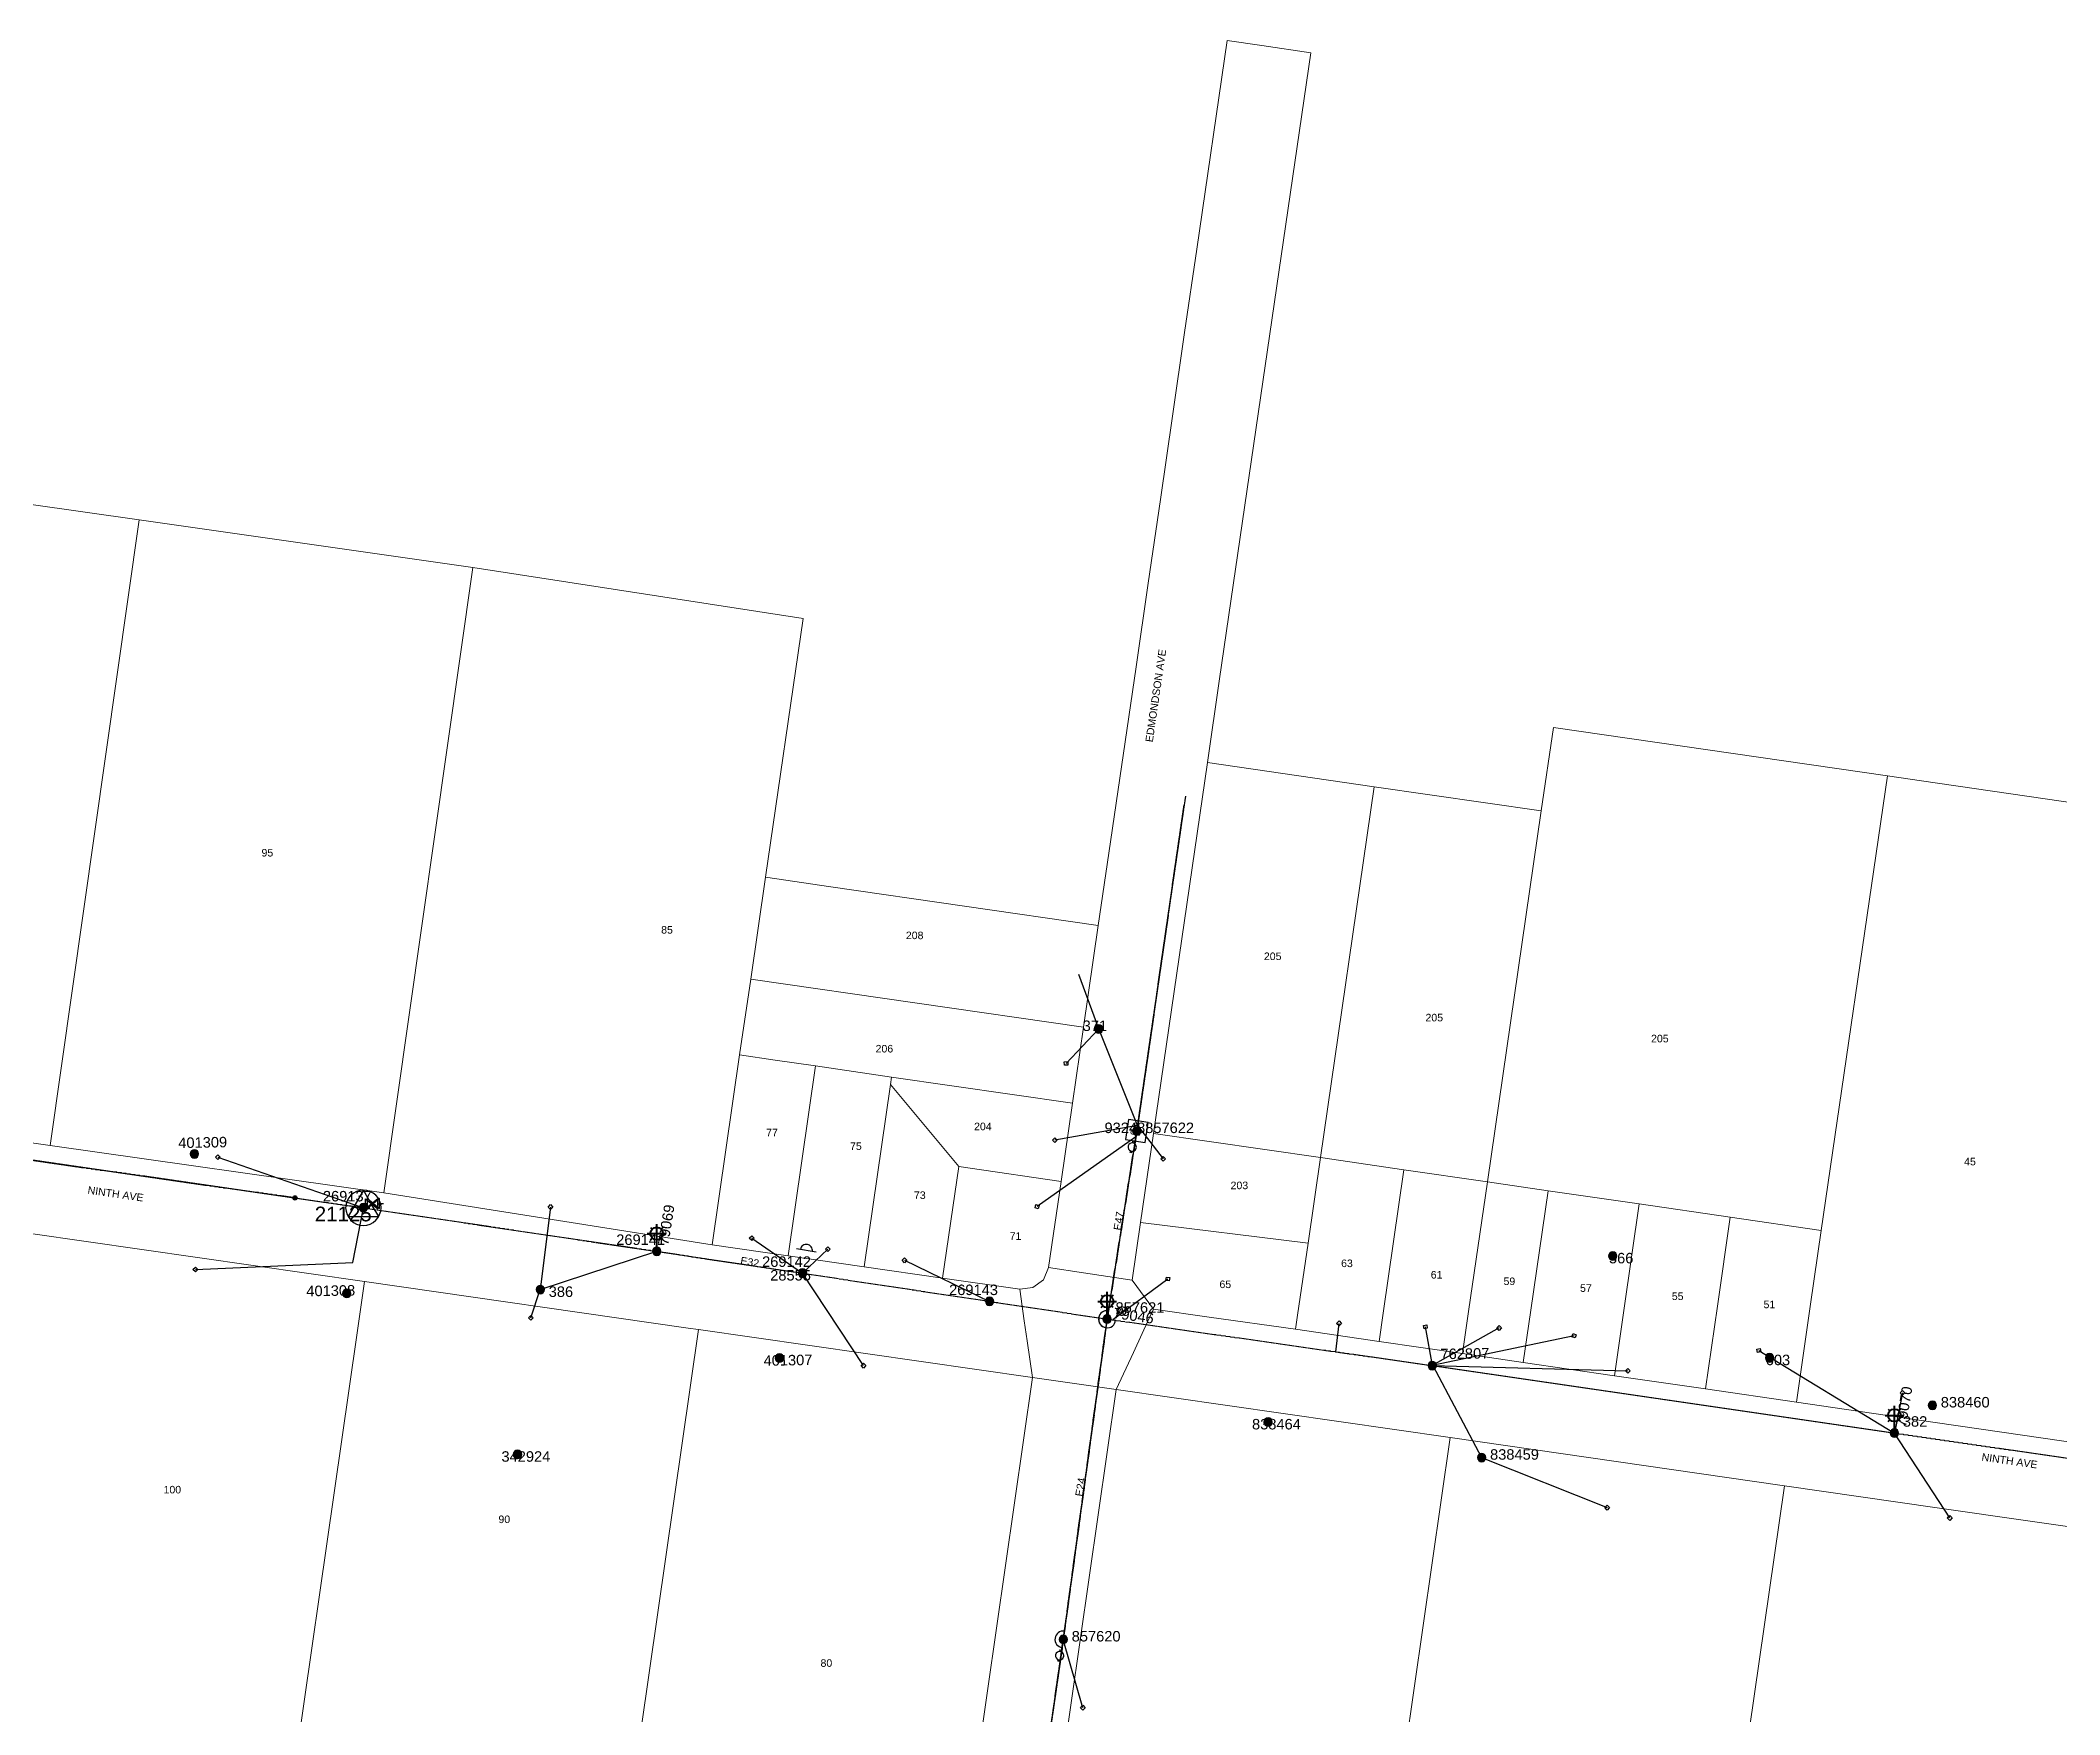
# Model space of a CAD drawing. Header units: metres. Extents: x 368 to 298975, y 411 to 6243625.
# Drawn here: x 297475.1 to 297956.7, y 6242696.9 to 6243096.1 of the extents above; entities that cross this region are included whole.
import ezdxf
from ezdxf.enums import TextEntityAlignment as Align

# ---------------------------------------------------------------- set-up
doc = ezdxf.new("R2010")
doc.units = ezdxf.units.M
doc.linetypes.add('Cable Exist OH', pattern=[1, 1, 0])
doc.layers.get('0').update_dxf_attribs({"color": 6})
doc.layers.add('Cadastre Land Parcels_SP_EXT', color=250, linetype='Continuous', lineweight=5)
doc.layers.add('Cadastre Roads_SP_EXT', color=250, linetype='Continuous', lineweight=5)
for name, color, linetype in [('Equip_LV_EXT', 7, 'Continuous'), ('Equip_SP_HV_EXT', 7, 'Continuous'), ('Equip_SP_LV_EXT', 7, 'Continuous'), ('Equip_SP_SL_EXT', 7, 'Continuous'), ('Mains_HV_EXT', 7, 'Continuous'), ('Mains_LV_EXT', 7, 'Continuous'), ('Services_SP_EXT', 7, 'Continuous'), ('Sub_SP_TR_HV_LV_EXT', 7, 'Continuous'), ('SupportsOH_SP_TR_HV_LV_SL_EXT', 7, 'Continuous')]:
    doc.layers.add(name, color=color, linetype=linetype)
doc.styles.add('iecARIAL', font='arial.ttf', dxfattribs={"height": 2})
doc.styles.add('POLE_LABEL', font='arial.ttf')
doc.styles.get("Standard").update_dxf_attribs({"font": 'arial.ttf'})

# ---------------------------------------------------------------- blocks, each defined once
blk = doc.blocks.new('SUB_POLE_EXT')
blk.add_wipeout([(0, 4.22), (0.42, 4.2), (0.83, 4.14), (1.21, 4.05), (1.62, 3.9), (1.99, 3.72), (2.35, 3.51), (2.68, 3.26), (2.99, 2.99), (3.28, 2.66), (3.52, 2.34), (3.76, 1.92), (3.9, 1.62), (4.04, 1.23), (4.18, 0.63), (4.22, 0), (4.18, -0.61), (4.06, -1.15), (3.9, -1.62), (3.58, -2.24), (3.22, -2.73), (2.97, -3.01), (2.68, -3.26), (2.36, -3.5), (2, -3.72), (1.64, -3.89), (1.25, -4.03), (0.82, -4.14), (0.42, -4.2), (0, -4.22), (-0.41, -4.2), (-0.8, -4.15), (-1.21, -4.05), (-1.62, -3.9), (-1.99, -3.73), (-2.35, -3.51), (-2.68, -3.26), (-2.96, -3.02), (-3.23, -2.72), (-3.51, -2.35), (-3.71, -2.01), (-3.91, -1.6), (-4.05, -1.21), (-4.16, -0.76), (-4.22, -0.14), (-4.21, 0.39), (-4.14, 0.83), (-4.03, 1.27), (-3.9, 1.63), (-3.71, 2.02), (-3.5, 2.37), (-3.28, 2.67), (-2.99, 2.99), (-2.68, 3.27), (-2.33, 3.52), (-1.98, 3.73), (-1.63, 3.9), (-1.2, 4.05), (-0.78, 4.15), (-0.4, 4.21)])
blk.add_line((2.16, 0.48), (2.16, 0.48, 0))
blk.add_lwpolyline([(-4.22, 0, 1), (4.22, 0, 1)], format="xyb", close=True)
blk.add_lwpolyline([(2.14, 0.52), (0, 4.22), (-3.66, -2.11), (3.66, -2.11)], close=True)
for tag, height, flags, p in [('STREET_CODE', 0.2, 9, (1.5, 0)), ('ASSET_NUM', 3.5, 8, (2, 2)), ('CONSTRUCTED_VOLTAGE', 0.2, 9, (1.5, -0.2)), ('OPERATING_VOLTAGE', 0.2, 9, (1.5, -0.6)), ('OPERATED_BY', 0.2, 9, (1.5, -0.8)), ('ORIENTATION', 0.2, 9, (1.5, -1.2)), ('OWNED_BY', 0.2, 9, (1.5, -1.4)), ('SECONDARY_VOLTAGE', 0.2, 9, (1.5, -1.6)), ('STATE', 0.2, 9, (1.5, -1.8)), ('SUBSTATION_TYPE', 0.2, 9, (1.5, -2)), ('STREETNAME', 0.2, 9, (1.5, -2.8)), ('SUBURB', 0.2, 9, (1.5, -3)), ('Z', 0.2, 1, (1.5, -3.4)), ('NO_PHASES', 0.2, 9, (1.5, -0.4)), ('MAINTAINED_BY', 0.2, 9, (1.5, -1)), ('USAGE', 0.2, 9, (1.5, -2.2)), ('LEGEND', 0.2, 9, (1.5, -2.4)), ('LOCATION', 0.2, 9, (1.5, -2.6)), ('NOTES', 0.2, 9, (1.5, -3.2))]:
    blk.add_attdef(tag, text='', height=height, dxfattribs=dict(flags=flags)).set_placement(p, align=Align.MIDDLE_LEFT)
blk = doc.blocks.new('LV_OH_LINKS_OPEN_EXT')
for p, q in [((-0.17, 4.97), (-0.17, 5.46)), ((0.17, 4.97), (0.17, 5.46)), ((-0.17, 3), (-0.17, 2.5)), ((0.17, 3), (0.17, 2.5))]:
    blk.add_line(p, q)
blk.add_lwpolyline([(0, 2.99, 1), (0, 4.98, 1)], format="xyb", close=True)
at = {"flags": 9}
for tag, p in [('ACTUAL_STATUS', (0, 0)), ('CONSTRUCTED_VOLTAGE', (0, -0.2)), ('OPERATING_VOLTAGE', (0, -0.6)), ('ORIENTATION', (0, -0.8)), ('OWNED_BY', (0, -1)), ('STATE', (0, -1.2)), ('SWITCH_TYPE', (0, -1.4)), ('NO_PHASES', (0, -0.4)), ('USAGE', (0, -1.6)), ('LEGEND', (0, -1.8)), ('NOTES', (0, -2))]:
    blk.add_attdef(tag, text='', height=0.2, dxfattribs=at).set_placement(p, align=Align.MIDDLE_LEFT)
at = {"flags": 1}
blk.add_attdef('Z', (0, 0), '', height=0.2, dxfattribs=at)
blk = doc.blocks.new('LV_OH_LINKS_DISTFUSE_EXT')
for p, q in [((0, 0), (0.96, 0)), ((3.84, 0), (4.8, 0))]:
    blk.add_line(p, q)
blk.add_lwpolyline([(3.84, -1.2), (3.84, 1.2), (0.96, -1.2), (0.96, 1.2)], close=True)
at = {"flags": 9}
for tag, p in [('ACTUAL_STATUS', (0, 0)), ('CONSTRUCTED_VOLTAGE', (0, -0.2)), ('OPERATING_VOLTAGE', (0, -0.6)), ('ORIENTATION', (0, -0.8)), ('OWNED_BY', (0, -1)), ('STATE', (0, -1.2)), ('SWITCH_TYPE', (0, -1.4)), ('NO_PHASES', (0, -0.4)), ('USAGE', (0, -1.6)), ('NOTES', (0, -1.8))]:
    blk.add_attdef(tag, text='', height=0.2, dxfattribs=at).set_placement(p, align=Align.MIDDLE_LEFT)
at = {"flags": 1}
blk.add_attdef('Z', (0, 0), '', height=0.2, dxfattribs=at)
blk = doc.blocks.new('SL_LANTERN_EXT')
at = {"lineweight": 40}
for p, q in [((-1.46, 5.68), (-1.06, 5.28)), ((0, 1.97), (0, 6.47)), ((1.46, 5.68), (1.06, 5.28)), ((-2.25, 4.22), (2.25, 4.22)), ((-1.46, 2.76), (-1.06, 3.16)), ((0, 0), (0, 2.72)), ((1.46, 2.76), (1.06, 3.16))]:
    blk.add_line(p, q, dxfattribs=at)
blk.add_circle((0, 4.22), 1.5, dxfattribs=at)
at = {"style": 'iecARIAL', "flags": 8}
blk.add_attdef('ASSET_NUM', (1.5, 1.5), '', height=2.5, dxfattribs=at)
for tag, p, height, flags in [('OPERATING_VOLTAGE', (0.98, -1.65), 0.2, 9), ('ORIENTATION', (0.98, -1.85), 0.2, 9), ('OWNED_BY', (0.98, -2.05), 0.2, 9), ('STATE', (0.98, -2.25), 0.2, 9), ('CONSTRUCTED_VOLTAGE', (0.98, -0.65), 0.2, 9), ('CONTROL_TYPE', (0.98, -0.85), 0.2, 9), ('LANTERN_PURPOSE', (0.98, -1.05), 0.2, 9), ('LANTERN_TYPE', (0.98, -1.25), 0.2, 9), ('NO_PHASES', (0.98, -1.45), 0.2, 9), ('USAGE', (0.98, -2.45), 0.2, 9), ('CEXIST', (0.98, -2.65), 0.2, 9), ('CNEW', (0.98, -2.85), 0.2, 9), ('CNUMBER', (0.98, -3.05), 0.2, 9), ('CREMOVE', (0.98, -3.25), 0.2, 9), ('CREPLACE', (0.98, -3.45), 0.2, 9), ('LKINGHEIGHT', (0.98, -3.65), 0.2, 9), ('LBRACKET', (0.98, -3.85), 0.2, 9), ('LBRACKETVOCAB', (0.98, -4.05), 0.2, 9), ('LCATEGORY', (0.98, -4.25), 0.2, 9), ('LCHARGE1', (0.98, -4.45), 0.2, 9), ('LCHARGE1PERCENT', (0.98, -4.65), 0.2, 9), ('LCHARGE2', (0.98, -4.85), 0.2, 9), ('LNUMBER', (2.18, -3.25), 2.5, 8), ('STREETNAME', (0.98, -9.25), 0.2, 9), ('SUBURB', (0.98, -9.45), 0.2, 1), ('LCHARGE2PERCENT', (0.98, -5.05), 0.2, 9), ('LCHARGE3', (0.98, -5.25), 0.2, 9), ('LCHARGE3PERCENT', (0.98, -5.45), 0.2, 9), ('LEXIST', (0.98, -5.65), 0.2, 9), ('LLAMP', (0.98, -5.85), 0.2, 9), ('LLAMPVOCAB', (0.98, -6.05), 0.2, 9), ('LMAST', (0.98, -6.25), 0.2, 9), ('LMASTVOCAB', (0.98, -6.45), 0.2, 9), ('LNEW', (0.98, -6.65), 0.2, 9), ('LANTNUMBER', (0.98, -6.85), 0.2, 9), ('LOUTREACH', (0.98, -7.25), 0.2, 9), ('LOUTREACHVOCAB', (0.98, -7.45), 0.2, 9), ('LRATECODE', (0.98, -7.65), 0.2, 9), ('LREMOVE', (0.98, -7.85), 0.2, 9), ('LREPLACE', (0.98, -8.05), 0.2, 9), ('LTYPE', (0.98, -8.25), 0.2, 9), ('LTYPEVOCAB', (0.98, -8.45), 0.2, 9), ('LEGEND', (0.98, -8.65), 0.2, 9), ('LOCATION', (0.98, -8.85), 0.2, 9), ('NOTES', (0.98, -9.05), 0.2, 9)]:
    blk.add_attdef(tag, p, '', height=height, dxfattribs=dict(flags=flags))
blk = doc.blocks.new('CCP_EXT')
blk.add_wipeout([(0, 0.57), (0.57, 0), (0, -0.57), (-0.57, 0)])
blk.add_lwpolyline([(-0.57, 0), (0, 0.57), (0.57, 0), (0, -0.57), (-0.57, 0)])
at = {"flags": 1}
blk.add_attdef('Z', (0, 0), '', height=0.2, dxfattribs=at)
at = {"flags": 9}
for tag, p in [('CCP_TYPE', (0, 0)), ('CONSTRUCTED_VOLTAGE', (0, -0.2)), ('OPERATING_VOLTAGE', (0, -0.6)), ('ORIENTATION', (0, -0.8)), ('OWNED_BY', (0, -1)), ('STATE', (0, -1.8)), ('NO_PHASES', (0, -0.4)), ('USAGE', (0, -1.2)), ('LEGEND', (0, -1.4)), ('LIFE_SUPPORT', (0, -1.6)), ('NOTES', (0, -2))]:
    blk.add_attdef(tag, text='', height=0.2, dxfattribs=at).set_placement(p, align=Align.MIDDLE_LEFT)
blk = doc.blocks.new('POLE_EXT')
blk.add_hatch(color=256).paths.add_polyline_path([(-1, 0, 1), (1, 0, 1)])
blk.add_lwpolyline([(-1, 0, 1), (1, 0, 1)], format="xyb", close=True)
for tag, height, flags, p in [('pNumber', 2.5, 8, (-17.84, 2.07)), ('OWNED_BY', 0.2, 9, (1.35, -0.4)), ('SPECIAL_USE', 0.2, 9, (1.35, -0.8)), ('STATE', 0.2, 9, (1.35, -1)), ('cLV', 0.2, 9, (1.35, -1.4)), ('hDepth', 0.2, 9, (1.35, -1.6)), ('hDia', 0.2, 9, (1.35, -1.8)), ('cHV', 0.2, 9, (1.35, -2)), ('cLinedev', 0.2, 9, (1.35, -3.4)), ('pExisting', 0.2, 9, (1.35, -3.8)), ('pFooting', 0.2, 9, (1.35, -4.4)), ('pNew', 0.2, 9, (1.35, -4.6)), ('PARENT', 0.2, 9, (1.35, -0.6)), ('USAGE', 0.2, 9, (1.35, -1.2)), ('LBRACKET', 0.2, 9, (1.35, -2.2)), ('LExisting', 0.2, 9, (1.35, -2.4)), ('LANTNUMBER', 0.2, 9, (1.35, -2.6)), ('LOther', 0.2, 9, (1.35, -2.8)), ('LRemove', 0.2, 9, (1.35, -3)), ('LEGEND', 0.2, 9, (1.35, -3.2)), ('LOCATION', 0.2, 9, (1.35, -3.6)), ('PFNUMBER', 0.2, 9, (1.35, -4)), ('NEWPFNUMBER', 0.2, 9, (1.35, -4.2)), ('pRelocate', 0.2, 9, (1.35, -5)), ('pRemove', 0.2, 9, (1.35, -5.2)), ('pReplace', 0.2, 9, (1.35, -5.4)), ('pStay', 0.2, 9, (1.35, -5.6)), ('pType', 0.2, 9, (1.35, -5.8)), ('cspan', 0.2, 9, (1.35, -6)), ('STREETNAME', 0.2, 9, (1.35, -6.2)), ('SUBURB', 0.2, 9, (1.35, -6.4)), ('OPERATED_BY', 0.2, 9, (1.36, -7.01)), ('NOTES', 0.2, 9, (1.35, -6.6)), ('MAINTAINED_BY', 0.2, 9, (1.36, -6.81))]:
    blk.add_attdef(tag, text='', height=height, dxfattribs=dict(flags=flags)).set_placement(p, align=Align.MIDDLE_LEFT)
at = {"style": 'POLE_LABEL'}
for tag, height, flags, p in [('STRUCTURE_PLANT_NUMBER', 0.2, 9, (1.35, 0.03)), ('ASSET_NUM', 2.5, 8, (2, 2)), ('STREET_CODE', 0.2, 9, (1.35, -0.2))]:
    blk.add_attdef(tag, text='', height=height, dxfattribs=dict(at, flags=flags)).set_placement(p, align=Align.MIDDLE_LEFT)
at = {"flags": 1}
blk.add_attdef('Z', (1.35, -7.33), '', height=0.2, dxfattribs=at)
blk = doc.blocks.new('HV_USL_CLOSED_EXT')
blk.add_line((2.4, 5.5), (-2.4, 5.5))
blk.add_lwpolyline([(1.44, 5.5, 0.414214), (0, 6.94, 0.414214), (-1.44, 5.5)], format="xyb")
for tag, height, flags, p in [('STREET_CODE', 0.2, 9, (1.5, 0)), ('ASSET_NUM', 2.5, 8, (2, 2)), ('ACTUAL_STATUS', 0.2, 9, (1.5, -0.2)), ('CONSTRUCTED_VOLTAGE', 0.2, 9, (1.5, -0.4)), ('OPERATING_VOLTAGE', 0.2, 9, (1.5, -0.8)), ('ORIENTATION', 0.2, 9, (1.5, -1)), ('OWNED_BY', 0.2, 9, (1.5, -1.2)), ('OPERATED_BY', 0.2, 9, (1.5, -1.4)), ('STATE', 0.2, 9, (1.5, -1.8)), ('SWITCH_TYPE', 0.2, 9, (1.5, -2)), ('STREETNAME', 0.2, 9, (1.5, -2.8)), ('SUBURB', 0.2, 9, (1.5, -3)), ('Z', 0.2, 1, (1.5, -3.6)), ('NO_PHASES', 0.2, 9, (1.5, -0.6)), ('MAINTAINED_BY', 0.2, 9, (1.5, -1.6)), ('USAGE', 0.2, 9, (1.5, -2.2)), ('LEGEND', 0.2, 9, (1.5, -2.4)), ('LOCATION', 0.2, 9, (1.5, -2.6)), ('NOTES', 0.2, 9, (1.5, -3.2)), ('LABEL_ALIGNMENT', 0.2, 9, (1.5, -3.4))]:
    blk.add_attdef(tag, text='', height=height, dxfattribs=dict(flags=flags)).set_placement(p, align=Align.MIDDLE_LEFT)
blk = doc.blocks.new('HV_LOAD_BREAK_EXT')
blk.add_lwpolyline([(-2.4, -2.4), (2.4, -2.4), (2.4, 2.4), (-2.4, 2.4)], close=True)
at = {"insert": (-1.1, 0.99), "char_height": 2, "width": 2.9628, "attachment_point": 1}
blk.add_mtext('{\\Fisocp|c0;LB}', dxfattribs=at)
for tag, height, flags, p in [('STREET_CODE', 0.2, 9, (1.5, 0)), ('ASSET_NUM', 2.5, 8, (2, 2)), ('ACTUAL_STATUS', 0.2, 9, (1.5, -0.2)), ('CONSTRUCTED_VOLTAGE', 0.2, 9, (1.5, -0.4)), ('OPERATING_VOLTAGE', 0.2, 9, (1.5, -0.8)), ('ORIENTATION', 0.2, 9, (1.5, -1)), ('OWNED_BY', 0.2, 9, (1.5, -1.2)), ('OPERATED_BY', 0.2, 9, (1.5, -1.4)), ('STATE', 0.2, 9, (1.5, -1.8)), ('SWITCH_TYPE', 0.2, 9, (1.5, -2)), ('STREETNAME', 0.2, 9, (1.5, -2.8)), ('SUBURB', 0.2, 9, (1.5, -3)), ('Z', 0.2, 1, (1.5, -3.6)), ('NO_PHASES', 0.2, 9, (1.5, -0.6)), ('MAINTAINED_BY', 0.2, 9, (1.5, -1.6)), ('USAGE', 0.2, 9, (1.5, -2.2)), ('LEGEND', 0.2, 9, (1.5, -2.4)), ('LOCATION', 0.2, 9, (1.5, -2.6)), ('NOTES', 0.2, 9, (1.5, -3.2)), ('LABEL_ALIGNMENT', 0.2, 9, (1.5, -3.4))]:
    blk.add_attdef(tag, text='', height=height, dxfattribs=dict(flags=flags)).set_placement(p, align=Align.MIDDLE_LEFT)
blk = doc.blocks.new('CONNECTOR_NODE_EXT')
h = blk.add_hatch(color=256)
edge = h.paths.add_edge_path()
edge.add_arc((0, 0), 0.5, 0, 360)
blk.add_circle((0, 0), 0.5)
at = {"flags": 1}
blk.add_attdef('Z', (0, 0), '', height=0.2, dxfattribs=at)
at = {"flags": 9}
for tag, p in [('CONNECTOR_TYPE', (0, 0)), ('CONSTRUCTED_VOLTAGE', (0, -0.2)), ('OPERATING_VOLTAGE', (0, -0.6)), ('ORIENTATION', (0, -0.8)), ('SUBTYPE', (0, -1)), ('NO_PHASES', (0, -0.4)), ('USAGE', (0, -1.2)), ('NOTES', (0, -1.4))]:
    blk.add_attdef(tag, text='', height=0.2, dxfattribs=at).set_placement(p, align=Align.MIDDLE_LEFT)

msp = doc.modelspace()

# ---------------------------------------------------------------- linework, layer by layer
at = {"layer": 'Cadastre Land Parcels_SP_EXT', "linetype": 'Continuous'}
for points in [[(297477.48, 6242832.53), (297498.7, 6242981.73), (297419.1, 6242993.08), (297397.86, 6242843.82), (297477.48, 6242832.53)], [(297915.63, 6242920.69), (297836, 6242932.27), (297833.06, 6242912.34), (297820.24, 6242823.89), (297834.73, 6242821.77), (297856.44, 6242818.62), (297878.15, 6242815.46), (297899.83, 6242812.31), (297915.63, 6242920.69)], [(297793.25, 6242918.13), (297753.44, 6242923.91), (297740.58, 6242835.45), (297780.41, 6242829.69), (297793.25, 6242918.13)], [(297995.29, 6242909.1), (297923.78, 6242919.5), (297915.63, 6242920.69), (297899.83, 6242812.31), (297897.29, 6242794.73), (297893.92, 6242771.37), (297927.04, 6242766.54), (297973.59, 6242759.74), (297978.93, 6242796.47), (297995.29, 6242909.1)], [(297833.06, 6242912.34), (297793.25, 6242918.13), (297780.41, 6242829.69), (297800.32, 6242826.79), (297820.24, 6242823.89), (297833.06, 6242912.34)], [(297727.43, 6242885.03), (297663.68, 6242894.23), (297648.1, 6242896.53), (297644.57, 6242872.26), (297723.93, 6242860.78), (297727.43, 6242885.03)], [(297723.93, 6242860.78), (297644.57, 6242872.26), (297641.89, 6242854.16), (297650.38, 6242852.94), (297660.02, 6242851.54), (297678.15, 6242848.86), (297721.29, 6242842.67), (297723.93, 6242860.78)], [(297653.46, 6242806.29), (297660.02, 6242851.54), (297650.38, 6242852.94), (297641.89, 6242854.16), (297635.32, 6242808.86), (297653.46, 6242806.29)], [(297671.57, 6242803.67), (297677.87, 6242847.12), (297678.15, 6242848.86), (297660.02, 6242851.54), (297653.46, 6242806.29), (297671.57, 6242803.67)], [(297694.15, 6242827.52), (297677.87, 6242847.12), (297671.57, 6242803.67), (297690.28, 6242800.96), (297694.15, 6242827.52)], [(297721.29, 6242842.67), (297678.15, 6242848.86), (297677.87, 6242847.12), (297694.15, 6242827.52), (297696.84, 6242827.13), (297718.58, 6242823.97), (297721.29, 6242842.67)], [(297780.41, 6242829.69), (297740.58, 6242835.45), (297737.47, 6242814.17), (297777.45, 6242809.27), (297780.41, 6242829.69)], [(297718.58, 6242823.97), (297696.84, 6242827.13), (297694.15, 6242827.52), (297690.28, 6242800.96), (297708.69, 6242798.3), (297711.82, 6242798.67), (297714.35, 6242800.56), (297715.59, 6242803.45), (297718.58, 6242823.97)], [(297800.32, 6242826.79), (297780.41, 6242829.69), (297777.45, 6242809.27), (297774.96, 6242792.12), (297774.47, 6242788.74), (297794.38, 6242785.84), (297795.36, 6242792.55), (297800.32, 6242826.79)], [(297795.36, 6242792.55), (297794.38, 6242785.84), (297814.3, 6242782.95), (297815.75, 6242792.99), (297820.24, 6242823.89), (297800.32, 6242826.79), (297795.36, 6242792.55)], [(297815.75, 6242792.99), (297814.3, 6242782.95), (297828.79, 6242780.83), (297830.6, 6242793.3), (297834.73, 6242821.77), (297820.24, 6242823.89), (297815.75, 6242792.99)], [(297830.6, 6242793.3), (297828.79, 6242780.83), (297850.51, 6242777.67), (297852.84, 6242793.78), (297856.44, 6242818.62), (297834.73, 6242821.77), (297830.6, 6242793.3)], [(297852.84, 6242793.78), (297850.51, 6242777.67), (297872.22, 6242774.52), (297875.08, 6242794.25), (297878.15, 6242815.46), (297856.44, 6242818.62), (297852.84, 6242793.78)], [(297777.45, 6242809.27), (297737.47, 6242814.17), (297735.53, 6242800.44), (297740.56, 6242793.56), (297753.87, 6242791.67), (297774.47, 6242788.74), (297774.96, 6242792.12), (297777.45, 6242809.27)], [(297875.08, 6242794.25), (297872.22, 6242774.52), (297893.92, 6242771.37), (297897.29, 6242794.73), (297899.83, 6242812.31), (297878.15, 6242815.46), (297875.08, 6242794.25)], [(297629.6, 6242789.01), (297552.41, 6242800.11), (297550.58, 6242787.32), (297530.96, 6242650.77), (297610.63, 6242639.3), (297632.1, 6242788.65), (297629.6, 6242789.01)], [(297711.74, 6242777.23), (297632.1, 6242788.65), (297610.63, 6242639.3), (297690.29, 6242627.82), (297711.74, 6242777.23)], [(297811.37, 6242762.9), (297731.71, 6242774.36), (297710.2, 6242624.98), (297789.87, 6242613.5), (297811.37, 6242762.9)], [(297891.05, 6242751.43), (297811.37, 6242762.9), (297789.87, 6242613.5), (297869.55, 6242602.02), (297891.05, 6242751.43)], [(297927.48, 6242746.19), (297891.05, 6242751.43), (297869.55, 6242602.02), (297930.74, 6242593.2), (297949.23, 6242590.54), (297970.74, 6242739.96), (297927.48, 6242746.19)]]:
    msp.add_lwpolyline(points, close=True, dxfattribs=at)
at = {"layer": 'Mains_HV_EXT', "linetype": 'Cable Exist OH'}
for points in [[(297748.23, 6242915.85), (297747.92, 6242913.73), (297736.62, 6242836.03)], [(297736.62, 6242836.03), (297729.54, 6242791.18)], [(297656.9, 6242802.12), (297729.54, 6242791.18)], [(297729.54, 6242791.18), (297719.09, 6242714.79)], [(297719.09, 6242714.79), (297708.03, 6242637.98)]]:
    msp.add_lwpolyline(points, dxfattribs=at)
at = {"layer": 'Mains_HV_EXT', "linetype": 'Continuous'}
for points in [[(297729.77, 6242793.12, 0.434789), (297727.52, 6242791.47)], [(297727.58, 6242791.49, 0.470957), (297729.25, 6242789.17)], [(297729.25, 6242789.17, 0.506742), (297731.48, 6242790.92)], [(297719.36, 6242716.77, 0.995866), (297718.81, 6242712.81)]]:
    msp.add_lwpolyline(points, format="xyb", dxfattribs=at)
at = {"layer": 'Mains_LV_EXT', "linetype": 'Cable Exist OH'}
for points in [[(297736.62, 6242836.03), (297747.92, 6242913.73)], [(297729.54, 6242791.18), (297736.62, 6242836.03)], [(297622.12, 6242807.35), (297656.9, 6242802.12)], [(297656.9, 6242802.12), (297701.5, 6242795.4)], [(297701.5, 6242795.4), (297729.54, 6242791.18)], [(297719.09, 6242714.79), (297729.54, 6242791.18)], [(297784.1, 6242783.38), (297807.07, 6242780.09)], [(297917.37, 6242764), (298008.49, 6242750.72)], [(297708.03, 6242637.98), (297719.09, 6242714.79)]]:
    msp.add_lwpolyline(points, dxfattribs=at)
at = {"layer": 'Mains_LV_EXT', "linetype": 'Continuous'}
for points in [[(297727.57, 6242791.5, 0.443856), (297729.27, 6242789.19)], [(297729.77, 6242793.13, 0.42497), (297727.55, 6242791.57)]]:
    msp.add_lwpolyline(points, format="xyb", dxfattribs=at)
at = {"layer": 'Services_SP_EXT'}
for points in [[(297727.53, 6242860.37), (297722.81, 6242873.34)], [(297736.82, 6242837.37), (297727.53, 6242860.37)], [(297594.36, 6242798.21), (297622.12, 6242807.35)]]:
    msp.add_lwpolyline(points, dxfattribs=at)

# ---------------------------------------------------------------- block references
at = {"layer": 'Equip_LV_EXT'}
msp.add_blockref('CONNECTOR_NODE_EXT', (297535.86, 6242820.07), dxfattribs=at)
at = {"layer": 'Equip_SP_HV_EXT'}
ref = msp.add_blockref('HV_LOAD_BREAK_EXT', (297736.62, 6242836.03), dxfattribs=dict(at, rotation=171.2150221098652))
ref.add_attrib('ASSET_NUM', '93248', dxfattribs={"layer": '0', "height": 2.5}).set_placement((297738.62, 6242836.78), align=Align.MIDDLE_RIGHT)
at = {"layer": 'Equip_SP_LV_EXT'}
for p, rotation in [((297736.62, 6242836.03), 163.9286306924759), ((297729.59, 6242791.2), 298.0990016991768), ((297719.09, 6242714.79), 167.2490352661986)]:
    msp.add_blockref('LV_OH_LINKS_OPEN_EXT', p, dxfattribs=dict(at, rotation=rotation))
at = {"layer": 'Equip_SP_SL_EXT'}
ref = msp.add_blockref('SL_LANTERN_EXT', (297622.12, 6242807.35), dxfattribs=at)
ref.add_attrib('ASSET_NUM', '79069', dxfattribs={"layer": '0', "height": 2.5, "rotation": 80.8309, "style": 'iecARIAL'}).set_placement((297623.62, 6242808.85), align=Align.MIDDLE_LEFT)
ref = msp.add_blockref('SL_LANTERN_EXT', (297729.54, 6242791.18), dxfattribs=at)
ref.add_attrib('ASSET_NUM', '79046', dxfattribs={"layer": '0', "height": 2.5, "rotation": 351.9008, "style": 'iecARIAL'}).set_placement((297731.04, 6242792.68), align=Align.MIDDLE_LEFT)
ref = msp.add_blockref('SL_LANTERN_EXT', (297917.3, 6242764), dxfattribs=at)
ref.add_attrib('ASSET_NUM', '79070', dxfattribs={"layer": '0', "height": 2.5, "rotation": 80.7032, "style": 'iecARIAL'}).set_placement((297918.8, 6242765.5), align=Align.MIDDLE_LEFT)
at = {"layer": 'Sub_SP_TR_HV_LV_EXT'}
ref = msp.add_blockref('SUB_POLE_EXT', (297552.16, 6242817.73), dxfattribs=at)
ref.add_attrib('ASSET_NUM', '21125', dxfattribs={"layer": '0', "height": 3.5}).set_placement((297554.16, 6242817.98), align=Align.TOP_RIGHT)
at = {"layer": 'SupportsOH_SP_TR_HV_LV_SL_EXT'}
ref = msp.add_blockref('POLE_EXT', (297727.53, 6242860.37), dxfattribs=at)
ref.add_attrib('ASSET_NUM', '371', dxfattribs={"layer": '0', "height": 2.5, "style": 'POLE_LABEL'}).set_placement((297729.53, 6242861.12), align=Align.MIDDLE_RIGHT)
ref = msp.add_blockref('POLE_EXT', (297736.62, 6242836.03), dxfattribs=at)
ref.add_attrib('ASSET_NUM', '857622', dxfattribs={"layer": '0', "height": 2.5, "style": 'POLE_LABEL'}).set_placement((297738.62, 6242836.78), align=Align.MIDDLE_LEFT)
ref = msp.add_blockref('POLE_EXT', (297622.12, 6242807.35), dxfattribs=at)
ref.add_attrib('ASSET_NUM', '269141', dxfattribs={"layer": '0', "height": 2.5, "style": 'POLE_LABEL'}).set_placement((297624.12, 6242808.1), align=Align.BOTTOM_RIGHT)
ref = msp.add_blockref('POLE_EXT', (297656.9, 6242802.12), dxfattribs=at)
ref.add_attrib('ASSET_NUM', '269142', dxfattribs={"layer": '0', "height": 2.5, "style": 'POLE_LABEL'}).set_placement((297658.9, 6242802.87), align=Align.BOTTOM_RIGHT)
ref = msp.add_blockref('POLE_EXT', (297850.13, 6242806.21), dxfattribs=at)
ref.add_attrib('ASSET_NUM', '566', dxfattribs={"layer": '0', "height": 2.5, "style": 'POLE_LABEL'}).set_placement((297852.13, 6242806.96), align=Align.TOP_CENTER)
ref = msp.add_blockref('POLE_EXT', (297548.21, 6242797.3), dxfattribs=at)
ref.add_attrib('ASSET_NUM', '401308', dxfattribs={"layer": '0', "height": 2.5, "rotation": 1, "style": 'POLE_LABEL'}).set_placement((297550.21, 6242798.05), align=Align.MIDDLE_RIGHT)
ref = msp.add_blockref('POLE_EXT', (297594.36, 6242798.21), dxfattribs=at)
ref.add_attrib('ASSET_NUM', '386', dxfattribs={"layer": '0', "height": 2.5, "style": 'POLE_LABEL'}).set_placement((297596.36, 6242798.96), align=Align.TOP_LEFT)
ref = msp.add_blockref('POLE_EXT', (297701.5, 6242795.4), dxfattribs=at)
ref.add_attrib('ASSET_NUM', '269143', dxfattribs={"layer": '0', "height": 2.5, "style": 'POLE_LABEL'}).set_placement((297703.5, 6242796.15), align=Align.BOTTOM_RIGHT)
ref = msp.add_blockref('POLE_EXT', (297729.54, 6242791.18), dxfattribs=at)
ref.add_attrib('ASSET_NUM', '857621', dxfattribs={"layer": '0', "height": 2.5, "style": 'POLE_LABEL'}).set_placement((297731.54, 6242791.93), align=Align.BOTTOM_LEFT)
ref = msp.add_blockref('POLE_EXT', (297807.07, 6242780.09), dxfattribs=at)
ref.add_attrib('ASSET_NUM', '762807', dxfattribs={"layer": '0', "height": 2.5, "rotation": 1, "style": 'POLE_LABEL'}).set_placement((297809.07, 6242780.84), align=Align.BOTTOM_LEFT)
ref = msp.add_blockref('POLE_EXT', (297651.41, 6242781.87), dxfattribs=at)
ref.add_attrib('ASSET_NUM', '401307', dxfattribs={"layer": '0', "height": 2.5, "rotation": 1, "style": 'POLE_LABEL'}).set_placement((297653.41, 6242782.62), align=Align.TOP_CENTER)
ref = msp.add_blockref('POLE_EXT', (297926.35, 6242770.6), dxfattribs=at)
ref.add_attrib('ASSET_NUM', '838460', dxfattribs={"layer": '0', "height": 2.5, "style": 'POLE_LABEL'}).set_placement((297928.35, 6242771.35), align=Align.MIDDLE_LEFT)
ref = msp.add_blockref('POLE_EXT', (297767.92, 6242766.61), dxfattribs=at)
ref.add_attrib('ASSET_NUM', '838464', dxfattribs={"layer": '0', "height": 2.5, "style": 'POLE_LABEL'}).set_placement((297769.92, 6242767.36), align=Align.TOP_CENTER)
ref = msp.add_blockref('POLE_EXT', (297917.3, 6242764), dxfattribs=at)
ref.add_attrib('ASSET_NUM', '382', dxfattribs={"layer": '0', "height": 2.5, "style": 'POLE_LABEL'}).set_placement((297919.3, 6242764.76), align=Align.BOTTOM_LEFT)
ref = msp.add_blockref('POLE_EXT', (297818.86, 6242758.14), dxfattribs=at)
ref.add_attrib('ASSET_NUM', '838459', dxfattribs={"layer": '0', "height": 2.5, "style": 'POLE_LABEL'}).set_placement((297820.86, 6242758.89), align=Align.MIDDLE_LEFT)
ref = msp.add_blockref('POLE_EXT', (297588.92, 6242758.91), dxfattribs=at)
ref.add_attrib('ASSET_NUM', '342924', dxfattribs={"layer": '0', "height": 2.5, "style": 'POLE_LABEL'}).set_placement((297590.92, 6242759.66), align=Align.TOP_CENTER)
ref = msp.add_blockref('POLE_EXT', (297719.09, 6242714.79), dxfattribs=at)
ref.add_attrib('ASSET_NUM', '857620', dxfattribs={"layer": '0', "height": 2.5, "style": 'POLE_LABEL'}).set_placement((297721.09, 6242715.54), align=Align.MIDDLE_LEFT)

# ---------------------------------------------------------------- texts
at = {"layer": 'Cadastre Land Parcels_SP_EXT'}
for s, p in [('95', (297527.87, 6242901.48)), ('85', (297623.18, 6242883.1)), ('208', (297681.54, 6242881.77)), ('205', (297766.92, 6242876.79)), ('205', (297805.46, 6242862.17)), ('206', (297674.32, 6242854.75)), ('205', (297859.26, 6242857.17)), ('204', (297697.81, 6242836.21)), ('77', (297648.22, 6242834.76)), ('75', (297668.22, 6242831.5)), ('45', (297933.92, 6242827.83)), ('203', (297758.98, 6242822.15)), ('73', (297683.47, 6242819.82)), ('71', (297706.29, 6242810.07)), ('63', (297785.34, 6242803.57)), ('65', (297756.33, 6242798.57)), ('61', (297806.72, 6242800.84)), ('59', (297824.07, 6242799.29)), ('57', (297842.32, 6242797.66)), ('55', (297864.21, 6242795.72)), ('51', (297886.08, 6242793.77)), ('100', (297504.51, 6242749.6)), ('90', (297584.38, 6242742.53)), ('80', (297661.19, 6242708.25))]:
    msp.add_text(s, height=1.8, dxfattribs=at).set_placement(p)
at = {"layer": 'Cadastre Roads_SP_EXT'}
for s, rotation, p in [('EDMONDSON AVE', 81.7273, (297740.42, 6242928.65)), ('NINTH AVE', 351.8735, (297486.31, 6242821.09)), ('NINTH AVE', 351.7793, (297938, 6242757.45))]:
    msp.add_text(s, height=1.8, rotation=rotation, dxfattribs=at).set_placement(p)
at = {"layer": 'Mains_LV_EXT'}
for s, rotation, p in [('E47', 81.1079, (297732.83, 6242812.22)), ('E32', 350.3647, (297641.97, 6242804.28)), ('E24', 81.0695, (297723.69, 6242748.77))]:
    msp.add_text(s, height=1.8, rotation=rotation, dxfattribs=at).set_placement(p)

# ---------------------------------------------------------------- next in the draw order: linework, layer by layer
at = {"layer": 'Cadastre Land Parcels_SP_EXT', "linetype": 'Continuous'}
for points in [[(297578.24, 6242970.4), (297498.7, 6242981.73), (297477.48, 6242832.53), (297557.06, 6242821.25), (297578.24, 6242970.4)], [(297657.05, 6242958.24), (297578.24, 6242970.4), (297557.06, 6242821.25), (297635.32, 6242808.86), (297641.89, 6242854.16), (297644.57, 6242872.26), (297648.1, 6242896.53), (297657.05, 6242958.24)], [(297552.41, 6242800.11), (297472.78, 6242811.57), (297469.04, 6242785.58), (297451.32, 6242662.25), (297530.96, 6242650.77), (297550.58, 6242787.32), (297552.41, 6242800.11)]]:
    msp.add_lwpolyline(points, close=True, dxfattribs=at)
at = {"layer": 'Mains_LV_EXT', "linetype": 'Cable Exist OH'}
msp.add_lwpolyline([(297535.86, 6242820.07), (297552.16, 6242817.73)], dxfattribs=at)

# ---------------------------------------------------------------- next in the draw order: block references
at = {"layer": 'Equip_LV_EXT'}
for p in [(297551.75, 6242818.64), (297552.16, 6242818.73)]:
    msp.add_blockref('LV_OH_LINKS_DISTFUSE_EXT', p, dxfattribs=at)
at = {"layer": 'Services_SP_EXT'}
for p, rotation in [((297719.74, 6242852.15), 46.40159295666851), ((297712.83, 6242817.99), 30.30442510194021), ((297744.01, 6242800.73), 216.5596347305131), ((297805.43, 6242789.33), 325.6539025968636), ((297840.91, 6242787.19), 206.832474107633), ((297884.95, 6242783.67), 328.6314630860841)]:
    msp.add_blockref('CCP_EXT', p, dxfattribs=dict(at, rotation=rotation))
for p in [(297717.08, 6242833.82), (297742.92, 6242829.37), (297662.94, 6242807.84), (297681.23, 6242805.19), (297592.12, 6242791.46), (297784.84, 6242790.16), (297823.01, 6242789.05), (297671.46, 6242780.07), (297853.71, 6242778.81), (297919.21, 6242773.59), (297848.79, 6242746.21), (297930.48, 6242743.74), (297723.72, 6242698.51)]:
    msp.add_blockref('CCP_EXT', p, dxfattribs=at)
at = {"layer": 'SupportsOH_SP_TR_HV_LV_SL_EXT'}
ref = msp.add_blockref('POLE_EXT', (297552.16, 6242817.73), dxfattribs=at)
ref.add_attrib('ASSET_NUM', '269137', dxfattribs={"layer": '0', "height": 2.5, "style": 'POLE_LABEL'}).set_placement((297554.16, 6242818.48), align=Align.BOTTOM_RIGHT)

# ---------------------------------------------------------------- next in the draw order: linework, layer by layer
at = {"layer": 'Cadastre Roads_SP_EXT', "linetype": 'Continuous'}
for points in [[(297778.09, 6243093.16), (297766.45, 6243094.87), (297758.14, 6243096.1), (297750.91, 6243046.33), (297748.01, 6243026.42), (297745.15, 6243006.51), (297742.24, 6242986.6), (297739.35, 6242966.68), (297736.43, 6242946.75), (297729.97, 6242902.28), (297727.43, 6242885.03), (297723.93, 6242860.78), (297721.29, 6242842.67), (297718.58, 6242823.97), (297715.59, 6242803.45), (297723.9, 6242802.2), (297735.53, 6242800.44), (297737.47, 6242814.17), (297740.58, 6242835.45), (297753.44, 6242923.91), (297756.37, 6242943.85), (297778.09, 6243093.16)], [(297731.71, 6242774.36), (297723.39, 6242775.55), (297711.74, 6242777.23), (297690.29, 6242627.82), (297668.77, 6242478.49), (297680.39, 6242476.8), (297688.69, 6242475.6), (297710.2, 6242624.98), (297731.71, 6242774.36)]]:
    msp.add_lwpolyline(points, close=True, dxfattribs=at)
msp.add_lwpolyline([(297973.59, 6242759.74), (297927.04, 6242766.54), (297893.92, 6242771.37), (297872.22, 6242774.52), (297850.51, 6242777.67), (297828.79, 6242780.83), (297814.3, 6242782.95), (297794.38, 6242785.84), (297774.47, 6242788.74), (297753.87, 6242791.67), (297753.87, 6242791.67), (297740.56, 6242793.56), (297739.55, 6242791.36), (297735.79, 6242783.21), (297731.71, 6242774.36), (297811.37, 6242762.9), (297891.05, 6242751.43), (297927.48, 6242746.19), (297970.74, 6242739.96)], dxfattribs=at)
at = {"layer": 'Mains_HV_EXT', "linetype": 'Cable Exist OH'}
msp.add_lwpolyline([(297729.54, 6242791.18), (297807.07, 6242780.09), (297917.3, 6242764), (298008.51, 6242750.71), (298102.4, 6242737.06)], dxfattribs=at)
at = {"layer": 'Mains_LV_EXT', "linetype": 'Cable Exist OH'}
for points in [[(297729.54, 6242791.18), (297784.1, 6242783.38)], [(297807.2, 6242780.07), (297917.3, 6242764), (297917.37, 6242764)]]:
    msp.add_lwpolyline(points, dxfattribs=at)
at = {"layer": 'Services_SP_EXT'}
for points in [[(297727.53, 6242860.37), (297719.74, 6242852.15)], [(297736.82, 6242837.37), (297717.08, 6242833.82)], [(297736.82, 6242837.37), (297742.92, 6242829.37)], [(297736.41, 6242834.65), (297712.83, 6242817.99)], [(297662.94, 6242807.84), (297656.9, 6242802.12)], [(297681.23, 6242805.19), (297701.5, 6242795.4)], [(297671.46, 6242780.07), (297656.9, 6242802.12)], [(297744.01, 6242800.73), (297730.92, 6242791.02)], [(297592.12, 6242791.46), (297594.36, 6242798.21)], [(297784.1, 6242783.36), (297784.84, 6242790.16)], [(297805.4, 6242789.33), (297807.07, 6242780.09)], [(297823.01, 6242789.05), (297807.07, 6242780.09)], [(297840.91, 6242787.19), (297807.07, 6242780.09)], [(297807.07, 6242780.09), (297853.71, 6242778.81)], [(297807.2, 6242780.07), (297818.86, 6242758.14), (297848.79, 6242746.21)], [(297884.94, 6242783.68), (297917.3, 6242764)], [(297919.24, 6242773.58), (297917.3, 6242764)], [(297930.48, 6242743.74), (297917.3, 6242764)], [(297723.72, 6242698.51), (297719.09, 6242714.79)]]:
    msp.add_lwpolyline(points, dxfattribs=at)

# ---------------------------------------------------------------- next in the draw order: block references
at = {"layer": 'Equip_SP_HV_EXT'}
ref = msp.add_blockref('HV_USL_CLOSED_EXT', (297656.9, 6242802.12), dxfattribs=dict(at, rotation=350.3994373336744))
ref.add_attrib('ASSET_NUM', '28555', dxfattribs={"layer": '0', "height": 2.5}).set_placement((297658.9, 6242802.87), align=Align.TOP_RIGHT)
at = {"layer": 'Services_SP_EXT'}
for p in [(297517.45, 6242829.79), (297596.81, 6242817.89), (297644.77, 6242810.45), (297512.1, 6242802.98)]:
    msp.add_blockref('CCP_EXT', p, dxfattribs=at)
at = {"layer": 'SupportsOH_SP_TR_HV_LV_SL_EXT'}
ref = msp.add_blockref('POLE_EXT', (297887.52, 6242781.93), dxfattribs=at)
ref.add_attrib('ASSET_NUM', '603', dxfattribs={"layer": '0', "height": 2.5, "style": 'POLE_LABEL'}).set_placement((297889.52, 6242782.68), align=Align.TOP_CENTER)

# ---------------------------------------------------------------- next in the draw order: linework, layer by layer
at = {"layer": 'Cadastre Roads_SP_EXT', "linetype": 'Continuous'}
msp.add_lwpolyline([(297238.59, 6242866.46), (297163.85, 6242877.05), (297158.9, 6242866.78), (297154.36, 6242857.36), (297233.91, 6242845.92), (297313.52, 6242834.49), (297393.14, 6242823.03), (297472.78, 6242811.57), (297552.41, 6242800.11), (297629.6, 6242789.01), (297632.1, 6242788.65), (297711.74, 6242777.23), (297710.48, 6242785.96), (297709.79, 6242790.72), (297708.69, 6242798.3), (297690.28, 6242800.96), (297671.57, 6242803.67), (297653.46, 6242806.29), (297635.32, 6242808.86), (297557.06, 6242821.25), (297477.48, 6242832.53), (297397.86, 6242843.82), (297318.25, 6242855.12), (297238.59, 6242866.46)], close=True, dxfattribs=at)
at = {"layer": 'Mains_HV_EXT', "linetype": 'Cable Exist OH'}
for points in [[(297379.43, 6242842.48), (297552.16, 6242817.73)], [(297552.16, 6242817.73), (297656.9, 6242802.12)]]:
    msp.add_lwpolyline(points, dxfattribs=at)
at = {"layer": 'Mains_LV_EXT', "linetype": 'Cable Exist OH'}
for points in [[(297535.86, 6242820.07), (297458.86, 6242831.13)], [(297552.16, 6242817.73), (297622.12, 6242807.35)]]:
    msp.add_lwpolyline(points, dxfattribs=at)
at = {"layer": 'Services_SP_EXT'}
for points in [[(297517.45, 6242829.79), (297552.16, 6242817.73)], [(297596.81, 6242817.89), (297594.36, 6242798.21)], [(297512.1, 6242802.98), (297549.67, 6242804.64), (297552.16, 6242817.73)], [(297644.77, 6242810.45), (297656.9, 6242802.12)]]:
    msp.add_lwpolyline(points, dxfattribs=at)

# ---------------------------------------------------------------- next in the draw order: block references
at = {"layer": 'SupportsOH_SP_TR_HV_LV_SL_EXT'}
ref = msp.add_blockref('POLE_EXT', (297511.88, 6242830.55), dxfattribs=at)
ref.add_attrib('ASSET_NUM', '401309', dxfattribs={"layer": '0', "height": 2.5, "rotation": 1, "style": 'POLE_LABEL'}).set_placement((297513.88, 6242831.3), align=Align.BOTTOM_CENTER)

doc.saveas('drawing.dxf')
